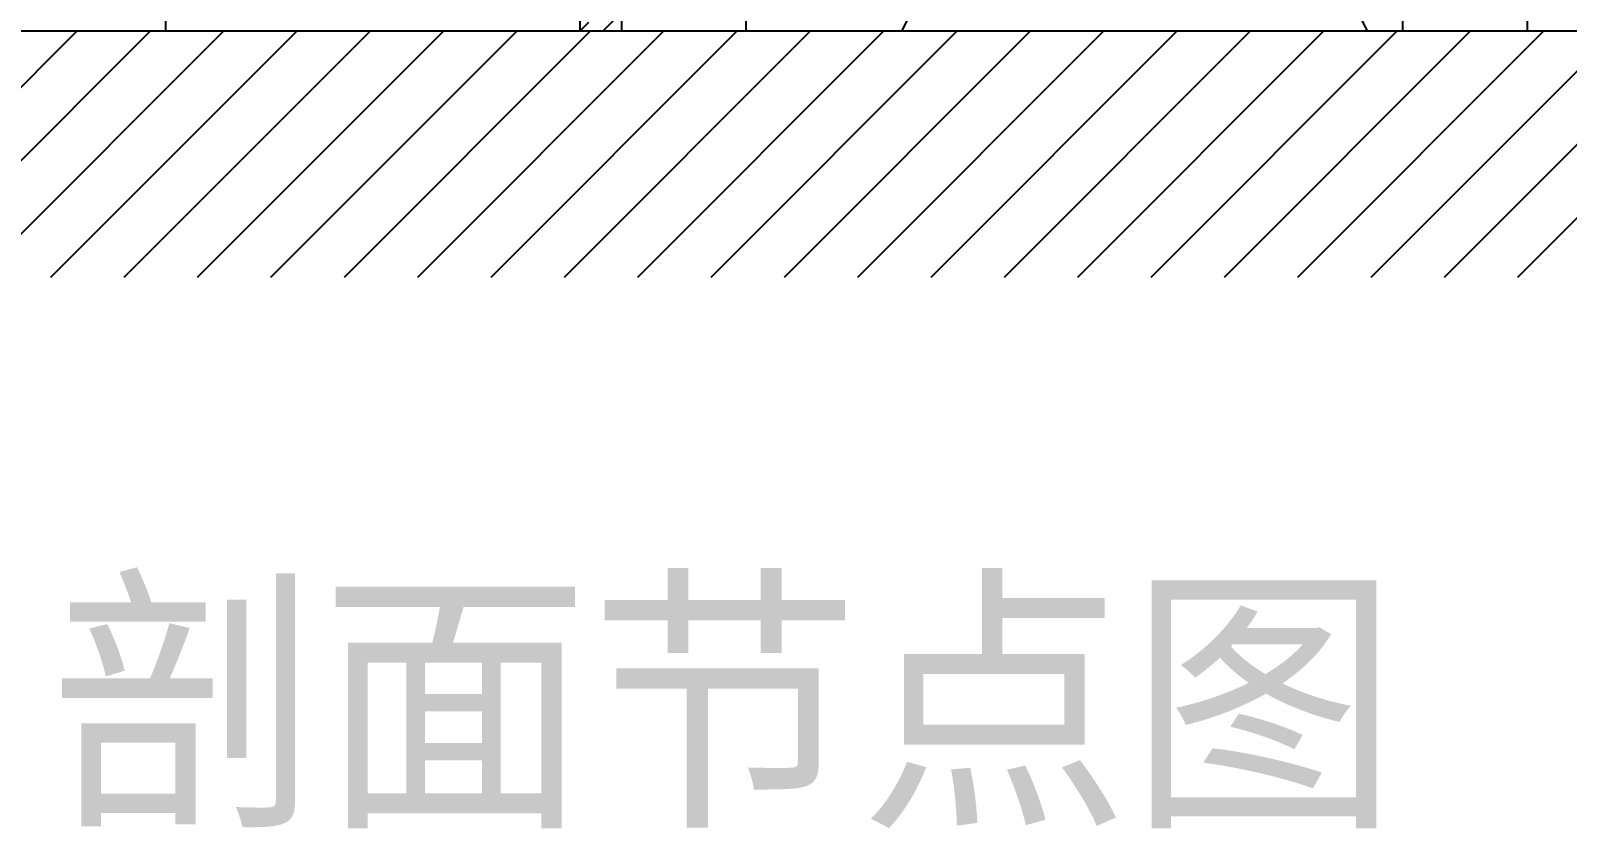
# Model space of a CAD drawing. Header units: metres. Extents: x 282048 to 286905, y 378 to 5723.
# Drawn here: x 283878 to 285359, y 513 to 1283 of the extents above; entities that cross this region are included whole.
import ezdxf

# ---------------------------------------------------------------- set-up
doc = ezdxf.new("R2010")
doc.units = ezdxf.units.M
for name, color, linetype in [('10', 8, 'Continuous'), ('15', 2, 'Continuous'), ('3', 2, 'Continuous'), ('6', 1, 'Continuous'), ('灰色', 8, 'Continuous')]:
    doc.layers.add(name, color=color, linetype=linetype)

msp = doc.modelspace()

# ---------------------------------------------------------------- hatches: boundary and pattern name
at = {"layer": '10'}
h = msp.add_hatch(dxfattribs=at)
h.set_pattern_fill('ANSI35', scale=5)
h.paths.add_polyline_path([(284447.57, 1762.06), (284407.57, 1762.06), (284407.57, 1282.06), (284447.57, 1282.06)])

# ---------------------------------------------------------------- linework, layer by layer
for p, q in [((283685.24, 1045.06), (283922.23, 1282.06)), ((283755.95, 1045.06), (283992.95, 1282.06)), ((283826.66, 1045.06), (284063.66, 1282.06)), ((283897.37, 1045.06), (284134.37, 1282.06)), ((283968.08, 1045.06), (284205.08, 1282.06)), ((284038.79, 1045.06), (284275.79, 1282.06)), ((284109.5, 1045.06), (284346.5, 1282.06)), ((284180.21, 1045.06), (284417.21, 1282.06)), ((284250.92, 1045.06), (284487.92, 1282.06)), ((284321.63, 1045.06), (284558.63, 1282.06)), ((284392.34, 1045.06), (284629.34, 1282.06)), ((284463.06, 1045.06), (284700.05, 1282.06)), ((284533.77, 1045.06), (284770.76, 1282.06)), ((284604.48, 1045.06), (284841.47, 1282.06)), ((284675.19, 1045.06), (284912.18, 1282.06)), ((284745.9, 1045.06), (284982.89, 1282.06)), ((284816.61, 1045.06), (285053.61, 1282.06)), ((284887.32, 1045.06), (285124.32, 1282.06)), ((284958.03, 1045.06), (285195.03, 1282.06)), ((285028.74, 1045.06), (285265.74, 1282.06)), ((285099.45, 1045.06), (285336.45, 1282.06)), ((285170.16, 1045.06), (285407.16, 1282.06)), ((285240.87, 1045.06), (285477.87, 1282.06)), ((285311.58, 1045.06), (285548.58, 1282.06))]:
    msp.add_line(p, q, dxfattribs=at)
at = {"layer": '15'}
msp.add_line((285804.28, 1282.06), (283365.47, 1282.06), dxfattribs=at)
at = {"layer": '3'}
msp.add_line((285320.9, 1282.06), (285320.9, 5249.64), dxfattribs=at)
msp.add_lwpolyline([(284407.57, 1762.06), (284447.57, 1762.06), (284447.57, 1282.06), (284407.57, 1282.06)], close=True, dxfattribs=at)
at = {"layer": '6'}
for p, q in [((285200.9, 1282.06), (285200.9, 5249.64)), ((284567.57, 1282.06), (284567.57, 4802.06)), ((284447.57, 1762.06), (284447.57, 1282.06))]:
    msp.add_line(p, q, dxfattribs=at)
for centre, start, end in [((282215.73, 2558.03), 332.98, 340.3), ((287668.74, 2558.03), 199.7, 207.02)]:
    msp.add_arc(centre, 2808.75, start, end, dxfattribs=at)
at = {"layer": '灰色'}
msp.add_line((284007.73, 1762.06), (284007.73, 1282.06), dxfattribs=at)

# ---------------------------------------------------------------- texts
msp.add_text('剖面节点图', height=200).set_placement((283896.84, 535.22))

doc.saveas('drawing.dxf')
